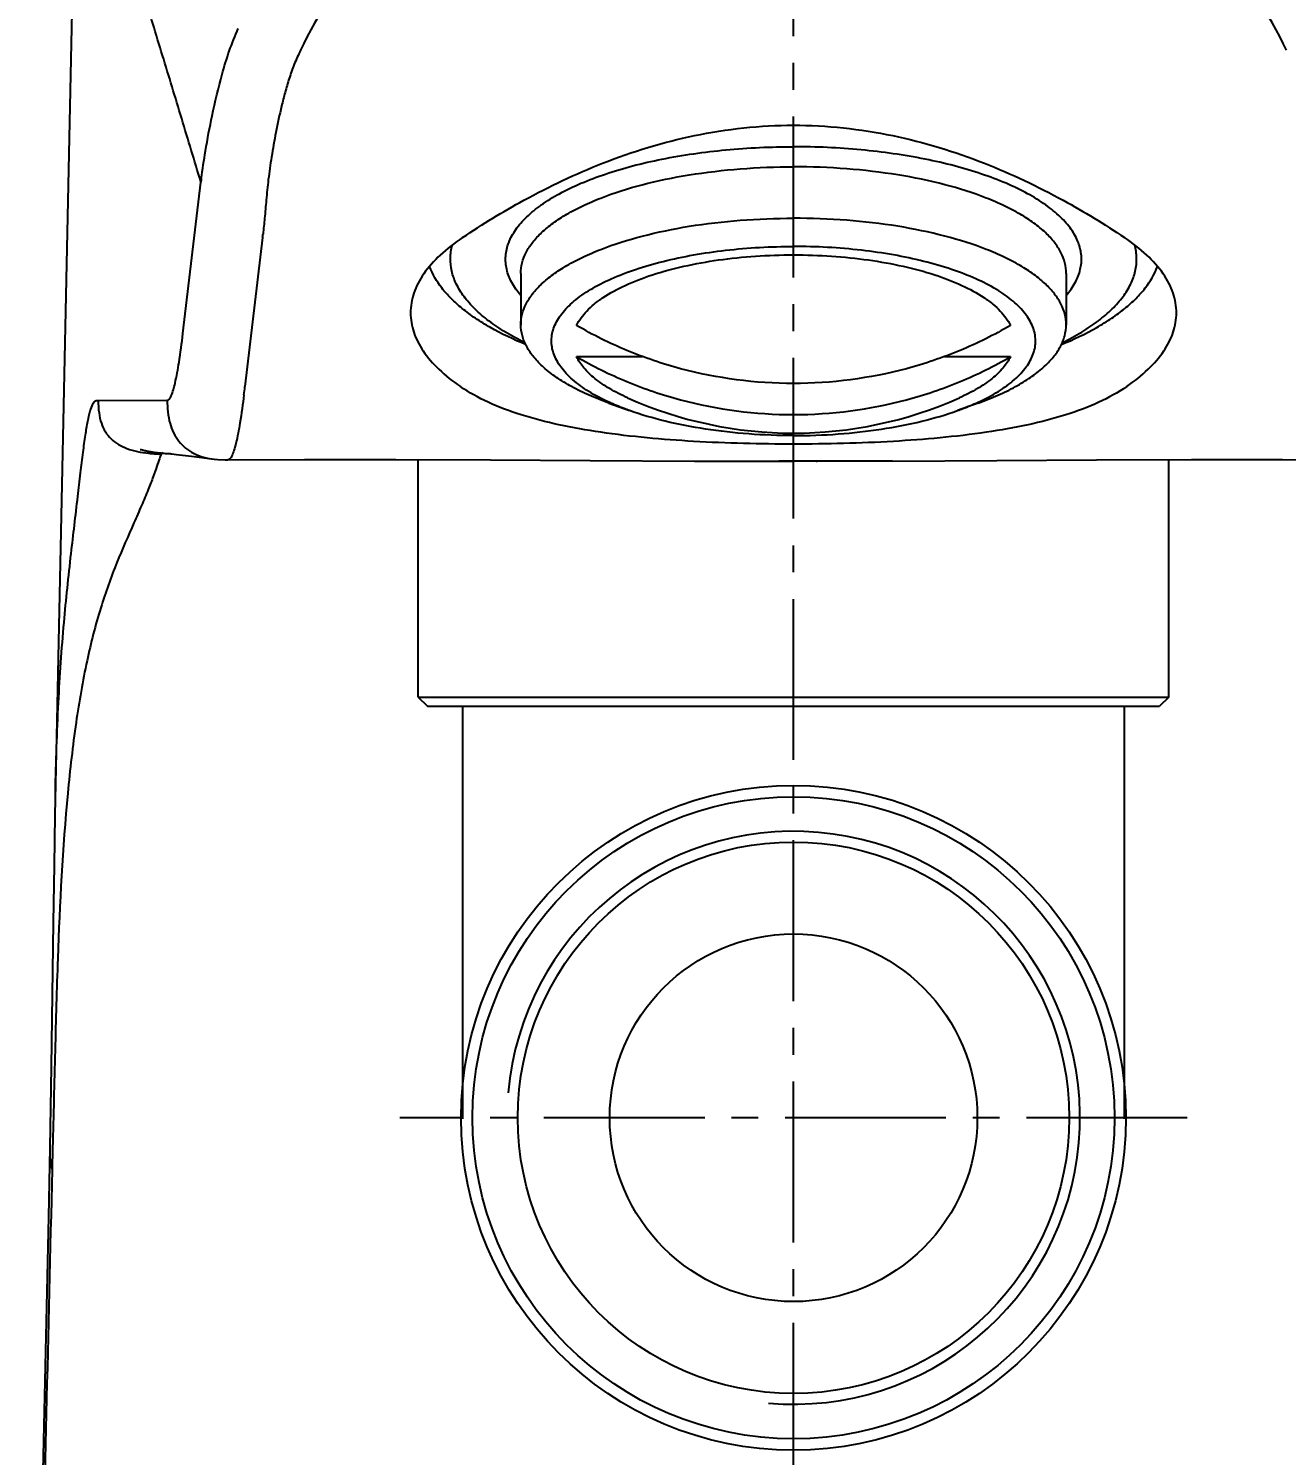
# Model space of a CAD drawing. Extents: x 9131 to 9725, y -7552 to -7132.
# Drawn here: x 9250.22 to 9291.29, y -7385.65 to -7339.07 of the extents above; entities that cross this region are included whole.
import ezdxf

# ---------------------------------------------------------------- set-up
doc = ezdxf.new("R2010")
doc.units = 0
doc.header["$LTSCALE"] = 7
doc.header["$MEASUREMENT"] = 0
doc.linetypes.add('CENTER2', pattern=[1.125, 0.75, -0.125, 0.125, -0.125])
doc.layers.get('0').update_dxf_attribs({"color": 2, "linetype": 'CONTINUOUS'})
doc.layers.get('Defpoints').update_dxf_attribs({"linetype": 'CONTINUOUS'})
for name, color, linetype in [('CL', 1, 'CENTER2'), ('D', 2, 'CONTINUOUS'), ('DWG', 7, 'CONTINUOUS')]:
    doc.layers.add(name, color=color, linetype=linetype)
doc.styles.add('GHS', font='ROMANS.shx', dxfattribs={"bigfont": 'GHS.shx'})
doc.dimstyles.new('HONG', dxfattribs={"dimscale": 0, "dimtxt": 3.5, "dimasz": 3.5, "dimexe": 2, "dimexo": 1, "dimgap": 1, "dimtad": 1, "dimdec": 4, "dimdsep": 46, "dimtxsty": 'GHS', "dimcen": 3, "dimclrd": 256, "dimclre": 256, "dimclrt": 2, "dimadec": 4, "dimazin": 2, "dimtfac": 1, "dimtdec": 4, "dimtmove": 0, "dimatfit": 2, "dimfxl": 0, "dimtvp": 1, "dimtolj": 1, "dimarcsym": 0})

# ---------------------------------------------------------------- blocks, each defined once
blk = doc.blocks.new('*D3')
at = {"layer": 'D', "lineweight": -2}
for p, q in [((9276.194, -7254.855), (9323.094, -7254.855)), ((9321.094, -7258.355), (9321.094, -7404.693)), ((9301.166, -7408.193), (9323.094, -7408.193))]:
    blk.add_line(p, q, dxfattribs=at)
at = {"layer": 'D'}
for points in [[(9320.51, -7258.355), (9321.677, -7258.355), (9321.094, -7254.855)], [(9320.51, -7404.693), (9321.677, -7404.693), (9321.094, -7408.193)]]:
    blk.add_solid(points, dxfattribs=at)
at = {"layer": 'Defpoints', "color": 0}
for p in [(9275.194, -7254.855), (9300.166, -7408.193), (9321.094, -7408.193)]:
    blk.add_point(p, dxfattribs=at)
at = {"layer": 'D', "color": 2, "insert": (9317.427, -7331.524), "char_height": 3.5, "attachment_point": 5, "rotation": 90, "style": 'GHS'}
blk.add_mtext('\\A1;(153.4)', dxfattribs=at)

msp = doc.modelspace()

# ---------------------------------------------------------------- linework, layer by layer
at = {"color": 7, "linetype": 'Continuous'}
for p, q in [((9252.25794, -7308.93515), (9251.08365, -7364.74568)), ((9255.26386, -7349.02222), (9255.84838, -7344.08434)), ((9257.86312, -7345.8915), (9257.28696, -7350.7601)), ((9266.29405, -7347.06128), (9266.29405, -7348.73903)), ((9284.09405, -7347.06128), (9284.09405, -7348.73903)), ((9268.11238, -7349.77844), (9270.26881, -7349.77844)), ((9280.1193, -7349.77844), (9282.27572, -7349.77844)), ((9252.49979, -7351.20726), (9254.75273, -7351.19868)), ((9269.1613, -7351.29574), (9269.83913, -7351.53992)), ((9281.2268, -7351.29574), (9280.54896, -7351.53992)), ((9253.86907, -7352.80699), (9253.87227, -7352.80778)), ((9253.86971, -7352.80714), (9253.86943, -7352.80708)), ((9253.87227, -7352.80778), (9253.90149, -7352.81521)), ((9253.90149, -7352.81521), (9253.94399, -7352.82593)), ((9253.94399, -7352.82593), (9253.97139, -7352.83267)), ((9253.97139, -7352.83267), (9254.00334, -7352.84029)), ((9254.60068, -7352.91119), (9254.56131, -7352.96579)), ((9254.60091, -7352.93052), (9254.64221, -7352.93363)), ((9254.64221, -7352.93363), (9254.68077, -7352.93625)), ((9254.68077, -7352.93625), (9254.71575, -7352.9384)), ((9254.71575, -7352.9384), (9254.74641, -7352.94013)), ((9254.74641, -7352.94013), (9254.81809, -7352.94384)), ((9254.81809, -7352.94384), (9254.82709, -7352.94436)), ((9254.82709, -7352.94436), (9254.83341, -7352.94476)), ((9254.83842, -7352.94511), (9254.83917, -7352.94517)), ((9254.83977, -7352.94521), (9254.84023, -7352.94525)), ((9254.84056, -7352.94528), (9254.84078, -7352.9453)), ((9254.84185, -7352.94541), (9254.84562, -7352.94581)), ((9254.84562, -7352.94581), (9254.8522, -7352.94656)), ((9254.8522, -7352.94656), (9254.86705, -7352.94833)), ((9254.86705, -7352.94833), (9254.89571, -7352.95192)), ((9254.89571, -7352.95192), (9255.05731, -7352.97282)), ((9255.05731, -7352.97282), (9255.53953, -7353.03332)), ((9255.53953, -7353.03332), (9256.29247, -7353.13139)), ((9262.94405, -7360.89434), (9262.94405, -7353.13691)), ((9274.42782, -7353.19291), (9275.19405, -7353.19332)), ((9278.4242, -7353.18698), (9274.71972, -7353.19317)), ((9275.9304, -7353.19295), (9275.96849, -7353.1929)), ((9287.44405, -7360.89434), (9287.44405, -7353.13691)), ((9262.94405, -7360.89434), (9287.44405, -7360.89434)), ((9262.94405, -7360.89434), (9263.24405, -7361.19434)), ((9287.44405, -7360.89434), (9287.14405, -7361.19434)), ((9263.24405, -7361.19434), (9287.14405, -7361.19434)), ((9264.39405, -7374.66097), (9264.39405, -7361.19434)), ((9285.99405, -7374.66097), (9285.99405, -7361.19434)), ((9251.09874, -7364.00622), (9251.09905, -7363.99178)), ((9250.91443, -7375.60307), (9250.8699, -7377.85459)), ((9251.00907, -7375.60184), (9250.99168, -7376.314))]:
    msp.add_line(p, q, dxfattribs=at)
for points in [[(9254.00334, -7352.84029), (9254.02116, -7352.84443), (9254.04032, -7352.84877), (9254.06097, -7352.85333), (9254.08304, -7352.85806), (9254.10686, -7352.863), (9254.1315, -7352.86792), (9254.15609, -7352.87264), (9254.18077, -7352.8772), (9254.20534, -7352.88156), (9254.22984, -7352.88574), (9254.25425, -7352.88973), (9254.27856, -7352.89355), (9254.30274, -7352.89719), (9254.32678, -7352.90065), (9254.35065, -7352.90395), (9254.37435, -7352.90708), (9254.39782, -7352.91005), (9254.42113, -7352.91287), (9254.4443, -7352.91554), (9254.46732, -7352.91808), (9254.49023, -7352.92049), (9254.51295, -7352.92276), (9254.53544, -7352.9249), (9254.55764, -7352.9269), (9254.60091, -7352.93052)], [(9254.83341, -7352.94476), (9254.83634, -7352.94496), (9254.83748, -7352.94504)], [(9254.84086, -7352.94531), (9254.84098, -7352.94532), (9254.84119, -7352.94534)], [(9256.29247, -7353.13139), (9256.40031, -7353.14254), (9256.63768, -7353.15373), (9256.73277, -7353.15361)], [(9256.7324, -7353.15361), (9259.23318, -7353.13262), (9262.20774, -7353.13322), (9265.3072, -7353.14873), (9268.55713, -7353.16979), (9271.9639, -7353.18698), (9274.71972, -7353.19239)], [(9278.4242, -7353.18698), (9281.83097, -7353.16979), (9285.0809, -7353.14873), (9288.18037, -7353.13322), (9291.15493, -7353.13262), (9293.65571, -7353.15361)], [(9251.08365, -7364.74568), (9251.05319, -7366.39313), (9251.02403, -7368.24956)], [(9251.02403, -7368.24956), (9250.95914, -7372.95647), (9250.91437, -7375.60592)], [(9250.8699, -7377.85459), (9250.7106, -7385.17211), (9250.59447, -7390.5658), (9250.4265, -7398.45338), (9250.22189, -7408.19333)]]:
    msp.add_lwpolyline(points, dxfattribs=at)
msp.add_circle((9275.19405, -7374.62425), 10.8507, dxfattribs=at)
for centre, radius, start, end in [((9269.50502, -7345.72009), 13.75421, 172.710878, 173.171229), ((9236.06962, -7343.312), 21.94563, 353.249839, 353.545428), ((9217.73063, -7346.08516), 39.83163, 352.881114, 353.259768), ((9275.19405, -7338.99175), 13.28642, 245.925967, 294.074033)]:
    msp.add_arc(centre, radius, start, end, dxfattribs=at)
for points, knots in [([(9264.03961, -7333.39133), (9263.50234, -7333.84184), (9262.48898, -7334.80422), (9260.73498, -7336.87012), (9259.67164, -7338.5927), (9259.10244, -7339.77666)], [0, 0, 0, 0, 0.25899304, 0.51475054, 1, 1, 1, 1]), ([(9291.28566, -7339.77666), (9290.71646, -7338.5927), (9289.65312, -7336.87012), (9287.89912, -7334.80422), (9286.88576, -7333.84184), (9286.34849, -7333.39133)], [0, 0, 0, 0, 0.48524946, 0.74100696, 1, 1, 1, 1]), ([(9255.84838, -7344.08465), (9255.63912, -7343.39154), (9255.32751, -7342.35292), (9254.90978, -7340.97299), (9254.59341, -7339.94154), (9254.27206, -7338.89489), (9254.02343, -7338.00804), (9253.81454, -7337.30288), (9253.65914, -7336.80178), (9253.49375, -7336.31935), (9253.38636, -7336.00257), (9253.33769, -7335.84074)], [0, 0, 0, 0, 0.25203086, 0.37746321, 0.50187563, 0.62759152, 0.75856987, 0.82246651, 0.88360201, 0.94117244, 1, 1, 1, 1]), ([(9255.86196, -7343.97502), (9255.90081, -7343.67014), (9256.00614, -7342.98106), (9256.22079, -7341.84014), (9256.53882, -7340.49679), (9256.84818, -7339.54914), (9257.07031, -7339.07031)], [0, 0, 0, 0, 0.18204777, 0.41279508, 0.68735214, 1, 1, 1, 1]), ([(9259.1023, -7339.77661), (9259.02927, -7339.92851), (9258.88843, -7340.22972), (9258.7295, -7340.69472), (9258.59527, -7341.15161), (9258.44538, -7341.73829), (9258.2948, -7342.44067), (9258.15448, -7343.24118), (9258.04689, -7343.97746), (9257.98227, -7344.64558), (9257.93418, -7345.23864), (9257.89546, -7345.6077), (9257.87607, -7345.77903)], [0, 0, 0, 0, 0.08211969, 0.1617905, 0.23913679, 0.31413244, 0.45677172, 0.58900852, 0.71008205, 0.8192128, 0.9159891, 1, 1, 1, 1]), ([(9264.3931, -7345.8915), (9265.03987, -7345.45768), (9266.51572, -7344.55703), (9269.02319, -7343.36591), (9271.97557, -7342.4574), (9274.10899, -7342.22783), (9275.19405, -7342.22783)], [0, 0, 0, 0, 0.20207405, 0.44797514, 0.71845602, 1, 1, 1, 1]), ([(9275.19405, -7342.22783), (9276.27912, -7342.22783), (9278.41253, -7342.4574), (9281.36491, -7343.36591), (9283.87238, -7344.55703), (9285.34823, -7345.45769), (9285.995, -7345.8915)], [0, 0, 0, 0, 0.28154512, 0.55202389, 0.7979268, 1, 1, 1, 1]), ([(9266.29123, -7347.7797), (9266.17925, -7347.65057), (9265.98755, -7347.38494), (9265.81166, -7346.94279), (9265.77513, -7346.48962), (9265.88113, -7346.04032), (9266.12196, -7345.60662), (9266.48848, -7345.19294), (9266.97402, -7344.80186), (9267.57218, -7344.43686), (9268.27533, -7344.10212), (9269.07423, -7343.80195), (9269.95811, -7343.5404), (9271.26347, -7343.24145), (9273.01688, -7342.99367), (9274.45701, -7342.92815), (9275.19405, -7342.92815)], [0, 0, 0, 0, 0.04250959, 0.08073653, 0.11691684, 0.15377789, 0.19387379, 0.23906126, 0.29041399, 0.34837897, 0.41295405, 0.4838184, 0.56041927, 0.64203023, 0.81669515, 1, 1, 1, 1]), ([(9284.09687, -7347.7797), (9284.20885, -7347.65057), (9284.40054, -7347.38494), (9284.57643, -7346.94279), (9284.61297, -7346.48962), (9284.50697, -7346.04032), (9284.26613, -7345.60662), (9283.89962, -7345.19294), (9283.41408, -7344.80186), (9282.81592, -7344.43686), (9282.11277, -7344.10212), (9281.31387, -7343.80195), (9280.42999, -7343.5404), (9279.12463, -7343.24145), (9277.37121, -7342.99367), (9275.93108, -7342.92815), (9275.19405, -7342.92815)], [0, 0, 0, 0, 0.04250959, 0.08073653, 0.11691684, 0.15377789, 0.19387379, 0.23906126, 0.29041399, 0.34837897, 0.41295405, 0.4838184, 0.56041927, 0.64203023, 0.81669515, 1, 1, 1, 1]), ([(9266.29405, -7347.06128), (9266.29405, -7346.94676), (9266.32448, -7346.71094), (9266.45833, -7346.36716), (9266.6768, -7346.03323), (9266.97623, -7345.7116), (9267.35336, -7345.40414), (9267.8047, -7345.11309), (9268.32617, -7344.84078), (9269.13688, -7344.49406), (9270.29371, -7344.13232), (9271.82052, -7343.81961), (9273.47473, -7343.62693), (9274.61484, -7343.58377), (9275.19405, -7343.58377)], [0, 0, 0, 0, 0.03372075, 0.06916332, 0.10776068, 0.1505261, 0.19807134, 0.25068394, 0.30840739, 0.37110256, 0.51012429, 0.66441592, 0.82944034, 1, 1, 1, 1]), ([(9284.09405, -7347.06128), (9284.09405, -7346.94676), (9284.06362, -7346.71094), (9283.92977, -7346.36716), (9283.7113, -7346.03323), (9283.41187, -7345.7116), (9283.03474, -7345.40414), (9282.5834, -7345.11309), (9282.06193, -7344.84078), (9281.25122, -7344.49406), (9280.09439, -7344.13232), (9278.56758, -7343.81961), (9276.91337, -7343.62693), (9275.77326, -7343.58377), (9275.19405, -7343.58377)], [0, 0, 0, 0, 0.03372075, 0.06916332, 0.10776068, 0.1505261, 0.19807134, 0.25068394, 0.30840739, 0.37110256, 0.51012429, 0.66441592, 0.82944034, 1, 1, 1, 1]), ([(9266.29405, -7348.73903), (9266.29405, -7348.62452), (9266.32448, -7348.3887), (9266.45833, -7348.04492), (9266.6768, -7347.71099), (9266.97623, -7347.38936), (9267.35336, -7347.0819), (9267.8047, -7346.79085), (9268.32617, -7346.51853), (9269.13688, -7346.17182), (9270.29371, -7345.81008), (9271.82052, -7345.49737), (9273.47473, -7345.30469), (9274.61484, -7345.26153), (9275.19405, -7345.26153)], [0, 0, 0, 0, 0.03372075, 0.06916332, 0.10776068, 0.1505261, 0.19807134, 0.25068394, 0.30840739, 0.37110256, 0.51012429, 0.66441592, 0.82944034, 1, 1, 1, 1]), ([(9284.09405, -7348.73903), (9284.09405, -7348.62452), (9284.06362, -7348.3887), (9283.92977, -7348.04492), (9283.7113, -7347.71099), (9283.41187, -7347.38936), (9283.03474, -7347.0819), (9282.5834, -7346.79085), (9282.06193, -7346.51853), (9281.25122, -7346.17182), (9280.09439, -7345.81008), (9278.56758, -7345.49737), (9276.91337, -7345.30469), (9275.77326, -7345.26153), (9275.19405, -7345.26153)], [0, 0, 0, 0, 0.03372075, 0.06916332, 0.10776068, 0.1505261, 0.19807134, 0.25068394, 0.30840739, 0.37110256, 0.51012429, 0.66441592, 0.82944034, 1, 1, 1, 1]), ([(9264.3931, -7345.8915), (9264.1349, -7346.06468), (9263.67208, -7346.42001), (9263.12046, -7347.03084), (9262.77495, -7347.67656), (9262.69404, -7348.13287), (9262.69405, -7348.34998)], [0, 0, 0, 0, 0.30059549, 0.56152672, 0.7900822, 1, 1, 1, 1]), ([(9287.69405, -7348.34998), (9287.69406, -7348.13287), (9287.61315, -7347.67656), (9287.26763, -7347.03084), (9286.71602, -7346.42001), (9286.2532, -7346.06468), (9285.995, -7345.8915)], [0, 0, 0, 0, 0.2099178, 0.43847328, 0.69940451, 1, 1, 1, 1]), ([(9266.42008, -7349.32095), (9266.20446, -7349.21477), (9265.7997, -7348.99623), (9265.25209, -7348.63093), (9264.86257, -7348.30184), (9264.60266, -7348.02925), (9264.38807, -7347.76573), (9264.17702, -7347.42681), (9264.02205, -7346.99806), (9263.97625, -7346.56253), (9264.01908, -7346.27745), (9264.05647, -7346.13966)], [0, 0, 0, 0, 0.1680297, 0.32112011, 0.45949095, 0.52346139, 0.58418358, 0.69690697, 0.80082399, 0.90018522, 1, 1, 1, 1]), ([(9269.17117, -7351.26799), (9268.94351, -7351.16319), (9268.52674, -7350.94534), (9267.9902, -7350.5623), (9267.5932, -7350.15015), (9267.38226, -7349.77322), (9267.30396, -7349.47103), (9267.28747, -7349.24851), (9267.31205, -7349.02617), (9267.40144, -7348.72409), (9267.62593, -7348.34887), (9268.03705, -7347.93952), (9268.58697, -7347.55961), (9269.26608, -7347.21463), (9270.0621, -7346.91024), (9270.95995, -7346.65235), (9271.9422, -7346.44605), (9273.35851, -7346.2427), (9274.45422, -7346.18371), (9275.19405, -7346.18371)], [0, 0, 0, 0, 0.06306979, 0.11801419, 0.16521154, 0.20604587, 0.22494506, 0.24338737, 0.26188033, 0.28092652, 0.32229074, 0.37021032, 0.42595266, 0.48981699, 0.56145923, 0.64010064, 0.72465659, 0.81382506, 1, 1, 1, 1]), ([(9268.11238, -7348.76254), (9268.19393, -7348.58896), (9268.37834, -7348.34133), (9268.69024, -7348.05545), (9269.09903, -7347.7556), (9269.72976, -7347.41746), (9270.61559, -7347.08134), (9271.63616, -7346.80874), (9272.76178, -7346.60783), (9273.95958, -7346.48474), (9275.19405, -7346.44329), (9276.42852, -7346.48474), (9277.62632, -7346.60783), (9278.75194, -7346.80874), (9279.77251, -7347.08134), (9280.65834, -7347.41746), (9281.28907, -7347.7556), (9281.69786, -7348.05545), (9282.00975, -7348.34133), (9282.19417, -7348.58896), (9282.27572, -7348.76254)], [0, 0, 0, 0, 0.03728445, 0.05872879, 0.08224482, 0.13563763, 0.19725276, 0.26609679, 0.34071135, 0.41933123, 0.5, 0.58066877, 0.65928865, 0.73390321, 0.80274724, 0.86436237, 0.91775518, 0.94127121, 0.96271555, 1, 1, 1, 1]), ([(9281.21693, -7351.26799), (9281.44459, -7351.16319), (9281.86136, -7350.94534), (9282.3979, -7350.5623), (9282.7949, -7350.15015), (9283.00584, -7349.77322), (9283.08414, -7349.47103), (9283.10062, -7349.24851), (9283.07605, -7349.02617), (9282.98666, -7348.72409), (9282.76217, -7348.34887), (9282.35105, -7347.93952), (9281.80113, -7347.55961), (9281.12202, -7347.21463), (9280.32599, -7346.91024), (9279.42815, -7346.65235), (9278.4459, -7346.44605), (9277.02959, -7346.2427), (9275.93388, -7346.18371), (9275.19405, -7346.18371)], [0, 0, 0, 0, 0.06306979, 0.11801419, 0.16521154, 0.20604587, 0.22494506, 0.24338737, 0.26188033, 0.28092652, 0.32229074, 0.37021032, 0.42595266, 0.48981699, 0.56145923, 0.64010064, 0.72465659, 0.81382506, 1, 1, 1, 1]), ([(9283.96802, -7349.32095), (9284.18364, -7349.21477), (9284.5884, -7348.99623), (9285.136, -7348.63093), (9285.52553, -7348.30184), (9285.78543, -7348.02925), (9286.00003, -7347.76573), (9286.21108, -7347.42681), (9286.36605, -7346.99806), (9286.41185, -7346.56253), (9286.36902, -7346.27745), (9286.33163, -7346.13966)], [0, 0, 0, 0, 0.1680297, 0.32112011, 0.45949095, 0.52346139, 0.58418358, 0.69690697, 0.80082399, 0.90018522, 1, 1, 1, 1]), ([(9266.44792, -7349.38616), (9266.05438, -7349.22247), (9265.49404, -7348.95608), (9264.8154, -7348.53853), (9264.3844, -7348.22237), (9264.01583, -7347.89357), (9263.62636, -7347.45898), (9263.40705, -7347.09143), (9263.31484, -7346.83945)], [0, 0, 0, 0, 0.30899399, 0.44823025, 0.5771607, 0.69604467, 0.80548279, 1, 1, 1, 1]), ([(9283.94018, -7349.38616), (9284.33372, -7349.22247), (9284.89406, -7348.95608), (9285.5727, -7348.53853), (9286.0037, -7348.22237), (9286.37227, -7347.89357), (9286.76174, -7347.45898), (9286.98105, -7347.09143), (9287.07326, -7346.83945)], [0, 0, 0, 0, 0.30899399, 0.44823025, 0.5771607, 0.69604467, 0.80548279, 1, 1, 1, 1]), ([(9262.69405, -7348.34998), (9262.69406, -7348.56203), (9262.77092, -7349.00684), (9263.10038, -7349.6383), (9263.62747, -7350.23716), (9264.07081, -7350.58691), (9264.31814, -7350.75749)], [0, 0, 0, 0, 0.2111646, 0.4402944, 0.70081021, 1, 1, 1, 1]), ([(9286.06996, -7350.75749), (9286.31729, -7350.58691), (9286.76062, -7350.23716), (9287.28772, -7349.6383), (9287.61718, -7349.00684), (9287.69404, -7348.56203), (9287.69405, -7348.34998)], [0, 0, 0, 0, 0.29918979, 0.5597056, 0.7888354, 1, 1, 1, 1]), ([(9269.1613, -7351.29574), (9268.94441, -7351.21761), (9268.53243, -7351.05434), (9267.96027, -7350.77541), (9267.46398, -7350.47487), (9267.04852, -7350.15546), (9266.71805, -7349.81978), (9266.4764, -7349.4699), (9266.32792, -7349.10842), (9266.29405, -7348.85954), (9266.29405, -7348.73903)], [0, 0, 0, 0, 0.17040831, 0.32725713, 0.46999067, 0.59856931, 0.71365167, 0.81683643, 0.91092164, 1, 1, 1, 1]), ([(9282.27572, -7348.76254), (9281.7476, -7349.07084), (9280.64312, -7349.61816), (9278.30073, -7350.41208), (9275.19405, -7350.81776), (9272.08737, -7350.41208), (9269.74498, -7349.61816), (9268.6405, -7349.07084), (9268.11238, -7348.76254)], [0, 0, 0, 0, 0.12391444, 0.24884852, 0.50000002, 0.75115151, 0.87608558, 1, 1, 1, 1]), ([(9281.2268, -7351.29574), (9281.44369, -7351.21761), (9281.85567, -7351.05434), (9282.42783, -7350.77541), (9282.92412, -7350.47487), (9283.33958, -7350.15546), (9283.67005, -7349.81978), (9283.9117, -7349.4699), (9284.06018, -7349.10842), (9284.09405, -7348.85954), (9284.09405, -7348.73903)], [0, 0, 0, 0, 0.17040831, 0.32725713, 0.46999067, 0.59856931, 0.71365167, 0.81683643, 0.91092164, 1, 1, 1, 1]), ([(9254.75273, -7351.19868), (9254.77651, -7351.19907), (9254.83381, -7351.15325), (9254.92435, -7350.96929), (9255.0334, -7350.56226), (9255.1538, -7349.88292), (9255.2261, -7349.33795), (9255.26386, -7349.0226)], [0, 0, 0, 0, 0.03143258, 0.08494726, 0.27494074, 0.58031039, 1, 1, 1, 1]), ([(9268.11238, -7349.77844), (9268.6405, -7350.08674), (9269.74498, -7350.63406), (9272.08737, -7351.42798), (9275.19405, -7351.83366), (9278.30073, -7351.42798), (9280.64312, -7350.63406), (9281.7476, -7350.08674), (9282.27572, -7349.77844)], [0, 0, 0, 0, 0.12391444, 0.24884852, 0.50000002, 0.75115151, 0.87608558, 1, 1, 1, 1]), ([(9269.7743, -7351.1225), (9269.57402, -7351.03301), (9269.20482, -7350.84692), (9268.72186, -7350.52199), (9268.35152, -7350.17306), (9268.17422, -7349.91005), (9268.11238, -7349.77844)], [0, 0, 0, 0, 0.30235438, 0.56854917, 0.79956985, 1, 1, 1, 1]), ([(9282.27572, -7349.77844), (9282.21388, -7349.91005), (9282.03658, -7350.17306), (9281.66624, -7350.52199), (9281.18328, -7350.84692), (9280.81408, -7351.03301), (9280.61379, -7351.1225)], [0, 0, 0, 0, 0.20043015, 0.43145083, 0.69764562, 1, 1, 1, 1]), ([(9275.19405, -7352.63639), (9274.10588, -7352.63639), (9272.00209, -7352.58253), (9269.44279, -7352.3558), (9267.56809, -7352.02742), (9266.33462, -7351.7117), (9265.24874, -7351.30789), (9264.60343, -7350.95425), (9264.31814, -7350.75749)], [0, 0, 0, 0, 0.29238826, 0.56524556, 0.68937655, 0.80343925, 0.90687906, 1, 1, 1, 1]), ([(9286.06996, -7350.75749), (9285.78467, -7350.95425), (9285.13936, -7351.30789), (9284.05348, -7351.7117), (9282.82001, -7352.02742), (9280.94531, -7352.3558), (9278.38601, -7352.58253), (9276.28221, -7352.63639), (9275.19405, -7352.63639)], [0, 0, 0, 0, 0.09312088, 0.19656053, 0.31062325, 0.43475439, 0.70761197, 1, 1, 1, 1]), ([(9251.09905, -7363.9927), (9251.11967, -7363.01689), (9251.17884, -7361.1708), (9251.35408, -7358.57533), (9251.59281, -7356.33801), (9251.789, -7354.70993), (9251.91695, -7353.60619), (9251.99844, -7352.93604), (9252.07364, -7352.3746), (9252.14685, -7351.92287), (9252.22359, -7351.5842), (9252.2957, -7351.37099), (9252.36037, -7351.26272), (9252.40474, -7351.21551), (9252.45533, -7351.20521), (9252.48505, -7351.20729), (9252.49979, -7351.20727)], [0, 0, 0, 0, 0.22564571, 0.42694899, 0.60124352, 0.74575776, 0.80606931, 0.85813031, 0.90181835, 0.93705506, 0.96381119, 0.98222866, 0.98852296, 0.99308654, 0.99659174, 1, 1, 1, 1]), ([(9252.49979, -7351.20726), (9252.49806, -7351.34277), (9252.50936, -7351.59574), (9252.58462, -7351.94577), (9252.71746, -7352.23768), (9252.97214, -7352.55504), (9253.45891, -7352.8261), (9253.8974, -7352.90542), (9254.13655, -7352.9331)], [0, 0, 0, 0, 0.15136116, 0.28171589, 0.39752554, 0.50635656, 0.73110919, 1, 1, 1, 1]), ([(9254.75273, -7351.19868), (9254.74922, -7351.45556), (9254.79019, -7351.93352), (9255.08459, -7352.56714), (9255.61388, -7352.98815), (9256.04859, -7353.10023), (9256.27868, -7353.12966)], [0, 0, 0, 0, 0.28200284, 0.51889234, 0.74537839, 1, 1, 1, 1]), ([(9257.2552, -7351.02144), (9257.21649, -7351.3306), (9257.143, -7351.86384), (9257.03039, -7352.47399), (9256.93589, -7352.82989), (9256.87175, -7353.00086), (9256.81492, -7353.11048), (9256.75688, -7353.15328), (9256.73274, -7353.15361)], [0, 0, 0, 0, 0.41874428, 0.72348304, 0.8327597, 0.913659, 0.96754712, 1, 1, 1, 1]), ([(9269.83914, -7351.53992), (9269.78063, -7351.51884), (9269.55522, -7351.43517), (9269.33309, -7351.34253), (9269.17117, -7351.26799)], [0, 0, 0, 0, 0.25864209, 1, 1, 1, 1]), ([(9275.19405, -7352.35726), (9274.7062, -7352.35726), (9273.7444, -7352.32269), (9272.34422, -7352.16818), (9271.0411, -7351.91685), (9270.2213, -7351.67759), (9269.83914, -7351.53992)], [0, 0, 0, 0, 0.26900551, 0.53014829, 0.77601294, 1, 1, 1, 1]), ([(9275.19405, -7352.35726), (9275.6819, -7352.35726), (9276.6437, -7352.32269), (9278.04388, -7352.16818), (9279.347, -7351.91685), (9280.1668, -7351.67759), (9280.54896, -7351.53992)], [0, 0, 0, 0, 0.26900551, 0.53014829, 0.77601294, 1, 1, 1, 1]), ([(9280.54896, -7351.53992), (9280.60747, -7351.51884), (9280.83288, -7351.43517), (9281.05501, -7351.34253), (9281.21693, -7351.26799)], [0, 0, 0, 0, 0.25864209, 1, 1, 1, 1]), ([(9254.56132, -7352.96579), (9254.53431, -7353.01229), (9254.48445, -7353.14136), (9254.40519, -7353.38487), (9254.2828, -7353.72131), (9254.11745, -7354.15049), (9253.90353, -7354.65711), (9253.55553, -7355.44483), (9253.07128, -7356.54261), (9252.53391, -7358.03677), (9252.08782, -7359.78505), (9251.74011, -7361.80962), (9251.57535, -7363.25851), (9251.50217, -7364.03029)], [0, 0, 0, 0, 0.01396851, 0.03570751, 0.06663874, 0.10689532, 0.15519007, 0.20946032, 0.33060265, 0.46679021, 0.62137452, 0.79862336, 1, 1, 1, 1]), ([(9254.13655, -7352.9331), (9254.17052, -7352.93703), (9254.31178, -7352.95183), (9254.45359, -7352.96104), (9254.56131, -7352.96579)], [0, 0, 0, 0, 0.24080042, 1, 1, 1, 1]), ([(9251.50217, -7364.03029), (9251.33215, -7365.82331), (9251.18829, -7368.62739), (9251.08434, -7372.48687), (9251.03506, -7374.54651), (9251.00907, -7375.60184)], [0, 0, 0, 0, 0.46644869, 0.72660256, 1, 1, 1, 1]), ([(9250.91437, -7375.60592), (9250.91182, -7375.74161), (9250.91626, -7375.93533), (9250.94861, -7376.17165), (9250.97431, -7376.27196), (9250.99168, -7376.314)], [0, 0, 0, 0, 0.56900982, 0.80927081, 1, 1, 1, 1]), ([(9250.99168, -7376.314), (9250.86349, -7381.62514), (9250.60876, -7392.25122), (9250.38383, -7402.87798), (9250.27679, -7408.19333)], [0, 0, 0, 0, 0.49982372, 1, 1, 1, 1])]:
    msp.add_open_spline(points, degree=3, knots=knots, dxfattribs=at)
at = {"layer": 'CL'}
for p, q in [((9275.19405, -7410.19333), (9275.19405, -7252.85709)), ((9288.04405, -7374.62425), (9262.34405, -7374.62425))]:
    msp.add_line(p, q, dxfattribs=at)
at = {"layer": 'D'}
msp.add_arc((9275.19405, -7374.62425), 9.35, 265, 175, dxfattribs=at)
at = {"layer": 'DWG'}
for radius in [10.4775, 9, 6]:
    msp.add_circle((9275.19405, -7374.62425), radius, dxfattribs=at)

# ---------------------------------------------------------------- dimensions: what is measured, and where the dimension line sits
at = {"layer": 'D'}
dim = msp.add_linear_dim(base=(9321.09358, -7408.19333), p1=(9275.19405, -7254.85483), p2=(9300.16621, -7408.19333), angle=90, text='(153.4)', dimstyle='HONG', override={"dimscale": 1}, dxfattribs=at)
dim.commit()
dim.dimension.update_dxf_attribs({"geometry": '*D3', "text_midpoint": (9321.09358, -7331.52408), "dimtype": 128})

doc.saveas('drawing.dxf')
